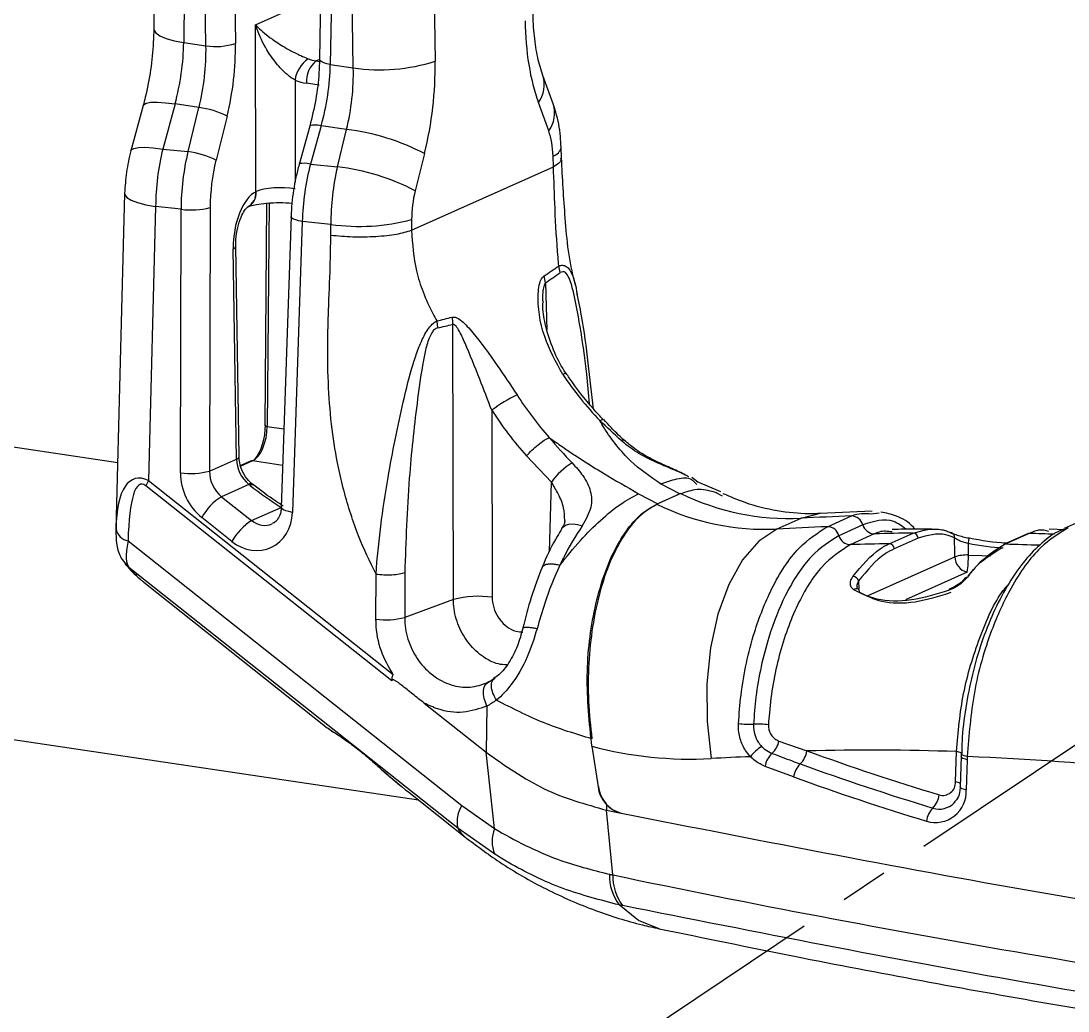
# Model space of a CAD drawing. Header units: millimetres. Extents: x 12 to 854, y 4 to 555.
# Drawn here: x 659.19 to 686.94, y 380.07 to 406.31 of the extents above; entities that cross this region are included whole.
import ezdxf

# ---------------------------------------------------------------- set-up
doc = ezdxf.new("R2010")
doc.units = ezdxf.units.MM
doc.linetypes.add('CENTER', pattern=[10.16, 6.35, -1.27, 1.27, -1.27])
doc.layers.add('DEFAULT_1', color=7, linetype='CENTER')
doc.dimstyles.new('SLDDIMSTYLE2', dxfattribs={"dimtxt": 0.18, "dimasz": 0.762, "dimexe": 0, "dimexo": 0.0625, "dimgap": 0, "dimtad": 0, "dimtih": 1, "dimtoh": 1, "dimdec": 0, "dimrnd": 1e-09, "dimzin": 0, "dimdsep": 46, "dimtxsty": 'Standard', "dimblk1": 'DOT', "dimblk2": 'DOT', "dimsah": 1, "dimcen": 0.09, "dimadec": 0, "dimazin": 0, "dimtfac": 0.762, "dimtdec": 0, "dimtofl": 0, "dimtmove": 0, "dimatfit": 3, "dimldrblk": 'DOT', "dimfxl": 1, "dimfrac": 2, "dimtolj": 1, "dimtzin": 0, "dimarcsym": 0})

# ---------------------------------------------------------------- blocks, each defined once
blk = doc.blocks.new('_Dot')
at = {"color": 0, "linetype": 'ByBlock', "lineweight": -2}
blk.add_line((-0.5, 0), (-1, 0), dxfattribs=at)
at = {"color": 0, "linetype": 'ByBlock', "const_width": 0.5}
blk.add_lwpolyline([(-0.25, 0, 1), (0.25, 0, 1)], format="xyb", close=True, dxfattribs=at)

msp = doc.modelspace()

# ---------------------------------------------------------------- linework, layer by layer
at = {"color": 7, "linetype": 'Continuous', "lineweight": 25}
for p, q in [((662.767, 412.977), (662.713, 406.109)), ((663.56, 412.609), (663.506, 405.741)), ((664.096, 405.653), (663.988, 412.545)), ((667.212, 412.158), (667.104, 405.298)), ((670.061, 412.139), (670.168, 405.247)), ((667.498, 412.021), (667.39, 405.161)), ((668, 405.07), (667.892, 411.962)), ((665.42, 401.787), (665.411, 406.212)), ((663.506, 405.741), (664.096, 405.653)), ((667.39, 405.161), (668, 405.07)), ((673.295, 404.118), (673.023, 404.871)), ((667.094, 404.613), (666.76, 404.663)), ((662.431, 404.071), (662.107, 402.874)), ((663.276, 404.115), (662.952, 402.918)), ((663.911, 404.02), (663.276, 404.115)), ((663.62, 402.85), (663.911, 404.02)), ((673.177, 403.399), (672.905, 404.152)), ((664.654, 403.791), (664.362, 402.621)), ((666.846, 403.524), (666.564, 402.51)), ((667.149, 403.536), (666.867, 402.522)), ((667.823, 403.435), (667.149, 403.536)), ((667.578, 402.45), (667.823, 403.435)), ((662.105, 402.868), (662.107, 402.874)), ((662.952, 402.918), (663.62, 402.85)), ((673.516, 402.683), (673.506, 402.963)), ((669.885, 402.798), (669.64, 401.813)), ((673.304, 402.451), (673.294, 402.731)), ((666.867, 402.522), (667.578, 402.45)), ((669.544, 400.766), (673.304, 402.451)), ((665.42, 401.787), (665.428, 401.791)), ((661.94, 401.739), (661.711, 392.834)), ((661.941, 401.748), (661.94, 401.739)), ((665.702, 401.484), (665.656, 395.59)), ((662.762, 401.392), (662.575, 394.133)), ((663.436, 401.324), (662.762, 401.392)), ((663.421, 394.337), (663.436, 401.324)), ((664.207, 401.37), (664.191, 394.383)), ((665.201, 401.386), (665.209, 401.39)), ((666.351, 401.129), (666.091, 393.419)), ((666.647, 400.999), (666.387, 393.29)), ((667.405, 400.922), (666.647, 400.999)), ((669.545, 401.05), (669.544, 400.766)), ((667.404, 400.638), (667.405, 400.922)), ((664.904, 394.703), (664.817, 400.278)), ((664.972, 394.768), (664.885, 400.344)), ((673.483, 399.643), (673.444, 399.819)), ((670.212, 398.363), (670.231, 398.178)), ((670.653, 390.978), (670.638, 398.272)), ((671.67, 395.996), (671.681, 391.039)), ((675.179, 395.196), (675.181, 395.193)), ((664.191, 394.383), (664.904, 394.703)), ((665.28, 394.648), (665.016, 394.529)), ((673.251, 394.092), (672.586, 394.787)), ((669.02, 388.824), (662.503, 393.995)), ((662.575, 394.133), (669.054, 388.993)), ((665.234, 394.029), (664.508, 393.704)), ((665.267, 394.003), (665.234, 394.029)), ((665.362, 394.009), (665.33, 394.035)), ((676.651, 393.778), (676.144, 394.046)), ((677.132, 394.086), (676.966, 394.212)), ((677.056, 394.07), (677.101, 394.026)), ((677.739, 393.837), (677.09, 394.109)), ((675.559, 393.784), (676.071, 393.518)), ((676.679, 393.79), (676.044, 393.506)), ((676.651, 393.778), (676.071, 393.518)), ((676.679, 393.79), (676.725, 393.795)), ((677.605, 393.819), (677.778, 393.725)), ((664.508, 393.704), (665.306, 393.07)), ((665.306, 393.07), (666.086, 393.42)), ((666.091, 393.419), (666.091, 393.422)), ((681.745, 393.323), (680.373, 393.259)), ((680.565, 392.91), (681.2, 393.194)), ((681.721, 393.254), (681.935, 393.277)), ((664.783, 392.519), (663.985, 393.152)), ((679.86, 393.131), (679.225, 392.847)), ((681.502, 392.956), (680.867, 392.671)), ((687.469, 393.143), (686.834, 392.858)), ((673.522, 392.855), (673.526, 392.862)), ((681.803, 392.718), (681.168, 392.433)), ((682.202, 392.457), (682.837, 392.742)), ((682.963, 392.606), (682.328, 392.321)), ((685.864, 392.721), (685.229, 392.437)), ((685.904, 392.729), (685.269, 392.445)), ((686.864, 392.829), (686.434, 392.841)), ((662.033, 392.539), (670.877, 385.522)), ((684.289, 392.462), (684.296, 392.159)), ((661.953, 391.93), (661.99, 391.885)), ((670.768, 384.919), (662.055, 391.832)), ((662.055, 391.832), (662.078, 391.803)), ((668.6, 390.461), (668.603, 391.65)), ((669.363, 391.692), (669.361, 390.503)), ((662.448, 391.439), (667.31, 387.582)), ((670.653, 390.978), (669.361, 390.503)), ((650.576, 388.527), (669.725, 385.666)), ((669.877, 388.234), (671.519, 386.932)), ((671.54, 388.157), (671.519, 386.932)), ((667.338, 387.571), (667.459, 387.47)), ((674.319, 387.09), (674.484, 386.016)), ((679.278, 387.228), (680.02, 386.968)), ((671.744, 384.909), (671.519, 386.932)), ((683.957, 386.146), (683.982, 386.949)), ((684.108, 386.815), (684.083, 386.012)), ((684.269, 386.816), (684.266, 386.734)), ((679.664, 386.279), (678.911, 386.557)), ((684.266, 386.734), (684.241, 385.931)), ((668.757, 386.463), (669.236, 386.06)), ((668.757, 386.463), (668.787, 386.443)), ((684.083, 386.012), (684.083, 386.014)), ((669.467, 385.87), (670.955, 384.69)), ((670.877, 385.522), (671.744, 384.909)), ((674.71, 385.398), (675.1, 385.317)), ((674.876, 383.679), (674.71, 385.398)), ((683.922, 385.591), (683.946, 385.618)), ((671.747, 384.227), (670.768, 384.919)), ((675.134, 382.866), (675.045, 382.884))]:
    msp.add_line(p, q, dxfattribs=at)
at = {"color": 8, "linetype": 'Continuous', "lineweight": 25}
for p, q in [((664.802, 410.464), (664.876, 405.717)), ((665.411, 406.212), (667.131, 406.983)), ((667.104, 405.295), (667.014, 405.255)), ((667.014, 405.255), (667.102, 405.242)), ((666.455, 404.746), (666.46, 402.04)), ((665.766, 401.487), (665.72, 395.56)), ((673.093, 399.372), (673.13, 398.12)), ((646.554, 396.886), (661.757, 394.614)), ((666.161, 395.494), (665.72, 395.56)), ((665.332, 394.654), (665.021, 394.515)), ((666.129, 394.535), (665.332, 394.654)), ((673.197, 392.239), (673.251, 394.092)), ((666.091, 393.425), (666.086, 393.42)), ((681.645, 391.082), (683.938, 392.11)), ((684.268, 391.706), (682.632, 390.973)), ((681.389, 391.476), (681.398, 391.259)), ((671.567, 388.782), (671.727, 388.879)), ((674.712, 385.544), (674.71, 385.398))]:
    msp.add_line(p, q, dxfattribs=at)
at = {"color": 8, "linetype": 'Continuous', "lineweight": 25, "flags": 128}
for points in [[(662.713, 406.109), (662.716, 406.081), (662.767, 406), (662.876, 405.923), (663.041, 405.852), (663.254, 405.791), (663.506, 405.741)], [(667.39, 405.161), (667.299, 405.179), (667.222, 405.202), (667.163, 405.229), (667.124, 405.257), (667.106, 405.287), (667.104, 405.298)], [(662.431, 404.071), (662.441, 404.092), (662.508, 404.134), (662.631, 404.158), (662.804, 404.163), (663.022, 404.148), (663.276, 404.115)], [(667.149, 403.536), (667.058, 403.549), (666.98, 403.555), (666.918, 403.554), (666.874, 403.546), (666.85, 403.532), (666.846, 403.524)], [(662.107, 402.874), (662.117, 402.895), (662.184, 402.937), (662.307, 402.961), (662.48, 402.966), (662.698, 402.951), (662.952, 402.918)], [(666.867, 402.522), (666.776, 402.535), (666.698, 402.541), (666.636, 402.54), (666.592, 402.532), (666.568, 402.517), (666.564, 402.51)], [(661.94, 401.739), (661.945, 401.71), (661.999, 401.636), (662.113, 401.564), (662.283, 401.498), (662.503, 401.44), (662.762, 401.392)], [(666.647, 400.999), (666.553, 401.017), (666.474, 401.039), (666.413, 401.064), (666.372, 401.09), (666.353, 401.117), (666.351, 401.129)], [(665.72, 395.56), (665.699, 395.564), (665.682, 395.569), (665.669, 395.575), (665.661, 395.581), (665.656, 395.588), (665.656, 395.59)], [(666.387, 393.29), (666.293, 393.308), (666.215, 393.33), (666.153, 393.354), (666.112, 393.381), (666.093, 393.408), (666.091, 393.419)], [(680.372, 393.259), (680.371, 393.259), (679.86, 393.131)], [(673.526, 392.862), (673.551, 392.895), (673.62, 392.948), (673.711, 392.978), (673.82, 392.986), (673.939, 392.969), (674.063, 392.929)], [(684.296, 392.159), (684.651, 392.147), (684.896, 392.133)], [(662.078, 391.803), (662.01, 391.862), (661.99, 391.884)], [(684.266, 386.734), (684.222, 386.744), (684.183, 386.756), (684.152, 386.769), (684.128, 386.783), (684.114, 386.798), (684.108, 386.813), (684.108, 386.815)], [(684.269, 386.816), (684.225, 386.826), (684.186, 386.838), (684.155, 386.851), (684.131, 386.865), (684.116, 386.88), (684.111, 386.896), (684.111, 386.898)], [(684.241, 385.931), (684.197, 385.941), (684.158, 385.952), (684.127, 385.966), (684.103, 385.98), (684.088, 385.995), (684.083, 386.01), (684.083, 386.012)], [(676.104, 382.254), (675.554, 382.469), (675.045, 382.884)]]:
    msp.add_lwpolyline(points, dxfattribs=at)
at = {"color": 7, "linetype": 'Continuous', "lineweight": 25, "flags": 128}
for points in [[(679.225, 392.847), (678.745, 392.53), (678.314, 392.035), (677.948, 391.381), (677.663, 390.593), (677.467, 389.702), (677.371, 388.742), (677.376, 387.75), (677.482, 386.763)], [(683.938, 392.11), (683.936, 392.208), (683.928, 392.614)], [(684.319, 392.61), (684.318, 392.616), (684.316, 392.612), (684.313, 392.601), (684.309, 392.582), (684.305, 392.557), (684.3, 392.527), (684.294, 392.494), (684.289, 392.462)], [(662.055, 391.832), (661.987, 391.891), (661.952, 391.93)], [(683.79, 391.255), (683.786, 391.252), (683.785, 391.242), (683.786, 391.225)], [(671.54, 388.157), (671.499, 388.258), (671.47, 388.36), (671.454, 388.458), (671.45, 388.549), (671.461, 388.63), (671.484, 388.697), (671.52, 388.748), (671.567, 388.782)], [(684.111, 386.898), (684.114, 386.91), (684.12, 386.919)]]:
    msp.add_lwpolyline(points, dxfattribs=at)
at = {"color": 7, "linetype": 'Continuous', "lineweight": 25}
for centre, radius, start, end in [((664.349, 407.367), 1.732, 261.6051, 287.7378), ((667.3, 404.616), 0.855, 125.5565, 171.2777), ((667.449, 404.718), 0.691, 128.9896, 184.5577), ((668.702, 409.83), 4.812, 261.6051, 287.7378), ((663.667, 401.914), 2.12, 62.2716, 83.3846), ((667.145, 397.584), 5.89, 62.2716, 83.3846), ((663.375, 400.744), 2.12, 62.2716, 83.3846), ((666.899, 396.599), 5.89, 62.2716, 83.3846), ((663.709, 403.24), 1.936, 261.9123, 284.9079), ((668.162, 406.246), 5.378, 261.9123, 284.9079), ((672.466, 399.329), 0.628, 3.9707, 21.0189), ((669.966, 398.296), 0.673, 357.9762, 14.3617), ((673.882, 393.089), 3.653, 114.9624, 127.2572), ((665.794, 394.721), 0.89, 181.1478, 231.0152), ((665.317, 394.563), 0.0925, 80.9807, 113.8998), ((674.717, 393.064), 1.791, 120.9406, 144.9537), ((663.693, 396.254), 1.936, 261.9123, 284.9079), ((663.952, 393.328), 1.596, 149.6872, 155.289), ((679.556, 399.675), 6.551, 243.9416, 272.658), ((665.282, 392.445), 1.477, 121.6063, 151.4113), ((678.921, 399.391), 6.551, 243.9416, 272.658), ((683.979, 319.664), 73.583, 92.16399, 93.20847), ((681.189, 392.87), 0.325, 15.4236, 88.0989), ((666.081, 391.812), 1.477, 121.6063, 151.4113), ((683.344, 319.379), 73.583, 92.16399, 93.20847), ((680.554, 392.585), 0.325, 15.4236, 88.0989), ((681.816, 393.043), 0.325, 195.46, 267.7324), ((662.086, 392.915), 0.38, 190.0491, 262.09), ((681.181, 392.758), 0.325, 195.46, 267.7324), ((684.057, 318.984), 73.768, 90.94753, 91.7506), ((682.827, 392.606), 0.136, 359.7997, 85.9193), ((683.826, 392.644), 0.107, 344.007, 87.14), ((685.901, 392.639), 0.0908, 88.3004, 114.0605), ((686.927, 392.65), 0.228, 86.9743, 114.0265), ((683.422, 318.7), 73.768, 90.94753, 91.7506), ((682.192, 392.322), 0.136, 359.7997, 85.9193), ((685.266, 392.354), 0.0908, 88.3004, 114.0605), ((684.263, 391.067), 1.093, 88.2846, 107.3057), ((684.356, 392.115), 0.418, 180.5729, 257.8091), ((681.617, 392.099), 2.68, 351.577, 1.3032), ((681.226, 391.414), 0.174, 20.7833, 86.4919), ((681.323, 391.184), 0.0892, 356.2452, 54.6713), ((671.316, 388.493), 2.572, 81.8429, 104.9213), ((668.873, 392.422), 1.98, 262.0847, 284.2615), ((678.538, 390.508), 2.834, 263.2666, 271.3151), ((678.718, 385.176), 2.5, 83.5176, 92.6238), ((676.942, 397.005), 10.256, 255.1791, 273.0203), ((679.466, 386.08), 1.196, 122.7207, 142.1601), ((678.715, 387.332), 0.573, 311.3341, 349.5436), ((681.387, 317.107), 69.766, 92.35409, 93.20864), ((679.502, 386.465), 0.598, 133.0865, 171.2399), ((679.428, 387.055), 0.598, 313.7648, 351.5732), ((681.671, 315.953), 71.034, 88.13588, 91.3322), ((702.721, 449.245), 66.285, 249.97223, 253.16146), ((681.344, 313.955), 72.92, 83.88878, 87.70097), ((680.256, 386.191), 0.598, 133.7648, 171.5732), ((702.636, 449.156), 66.557, 249.97223, 253.16146), ((702.551, 449.067), 66.829, 249.97223, 253.16146), ((675.312, 386.124), 0.835, 187.4474, 255.2506), ((683.616, 386.129), 0.341, 253.6376, 2.9476), ((683.423, 385.889), 0.819, 253.6376, 2.9476), ((682.956, 385.853), 0.566, 314.9895, 354.7901), ((671.567, 385.087), 0.816, 147.7325, 191.8687), ((683.756, 385.051), 0.566, 134.9895, 174.7901), ((672.575, 384.572), 0.897, 157.9147, 202.6147), ((676.091, 383.668), 1.307, 178.6871, 216.8434), ((676.183, 383.646), 1.307, 178.5548, 216.6327)]:
    msp.add_arc(centre, radius, start, end, dxfattribs=at)
at = {"color": 8, "linetype": 'Continuous', "lineweight": 25}
for centre, radius, start, end in [((672.246, 404.629), 0.814, 324.0618, 16.9049), ((672.52, 403.876), 0.813, 324.0374, 17.327), ((673.212, 403.019), 0.299, 285.9331, 349.2633), ((665.011, 401.76), 0.418, 294.8825, 4.2524), ((665.004, 401.754), 0.417, 299.3732, 4.5486), ((664.8, 400.364), 0.0875, 281.2376, 346.5422), ((673.634, 396.835), 0.136, 87.1906, 127.7477), ((675.141, 395.129), 0.0762, 60.3322, 124.8039), ((664.887, 394.789), 0.0879, 281.3449, 346.102), ((665.287, 393.956), 0.0902, 60.6291, 125.5022), ((665.319, 393.93), 0.0905, 61.0441, 125.4223), ((684.052, 317.588), 75.164, 88.07293, 88.58823), ((683.415, 317.242), 75.225, 87.88808, 88.58804), ((684.261, 391.502), 0.069, 81.14, 141.3531), ((681.329, 391.169), 0.0983, 62.3563, 134.9621), ((683.928, 386.571), 0.382, 61.229, 81.9181), ((683.902, 385.764), 0.387, 61.6411, 81.8451), ((683.528, 385.974), 0.55, 251.7657, 315.7461), ((671.395, 385.24), 0.704, 207.1073, 231.3615)]:
    msp.add_arc(centre, radius, start, end, dxfattribs=at)
at = {"color": 7, "linetype": 'Continuous', "lineweight": 25}
for centre, major_axis, ratio, start_param, end_param in [((674.931, 407.382), (0.614, 4.723), 0.487344, 1.861523, 2.385121), ((661.919, 405.029), (0.514, 3.133), 0.4795, 4.495668, 5.019267), ((662.508, 404.941), (0.398, 3.151), 0.488104, 4.477808, 5.001407), ((663.003, 404.877), (0.483, 3.716), 0.487344, 4.479516, 5.003115), ((667.036, 406.368), (-0.4, 1.071), 0.845315, 2.488069, 2.703845), ((665.803, 404.449), (0.539, 3.129), 0.477448, 4.499505, 5.023104), ((667.787, 404.179), (0.614, 4.723), 0.487344, 4.479516, 5.003115), ((666.412, 404.358), (0.379, 3.153), 0.489431, 4.474751, 4.99835), ((666.782, 406.267), (-0.609, 1.535), 0.842828, 2.470699, 2.686475), ((672.502, 402.323), (0.204, 1.574), 0.487534, 5.037257, 5.526324), ((664.32, 402.002), (0.41, 3.149), 0.477448, 1.338136, 1.827203), ((665.014, 401.931), (0.394, 3.151), 0.484994, 1.335878, 1.824945), ((665.509, 401.867), (0.336, 2.583), 0.487308, 1.338481, 1.827548), ((668.222, 401.607), (0.492, 3.14), 0.477195, 1.350602, 1.839668), ((668.965, 401.532), (0.364, 3.154), 0.480828, 1.331346, 1.820413), ((665.452, 400.563), (0.164, 1.26), 0.487344, 0.311184, 1.861523), ((666.08, 401.68), (0.762, -0.001), 0.279328, 1.047907, 2.597801), ((670.339, 401.353), (0.205, 1.575), 0.487308, 1.338481, 1.827548), ((562.927, 348.996), (116.58, 56.421), 0.053849, 5.921844, 5.9322), ((563.431, 348.937), (116.079, 56.512), 0.05785, 5.919826, 5.930181), ((793.635, 452.42), (130.336, 54.618), 0.050508, 3.448245, 3.457766), ((794.12, 452.352), (130.827, 54.574), 0.054014, 3.446945, 3.456466), ((678.816, 400.948), (-3.559, 7.098), 0.828764, 1.725074, 1.924121), ((677.746, 400.468), (-2.904, 7.39), 0.843244, 1.800592, 1.981603), ((677.46, 400.355), (-3.139, 7.911), 0.842828, 1.797819, 1.97883), ((665.339, 395.39), (0.121, 0.752), 0.480283, 3.446969, 5.017765), ((665.229, 395.407), (0.14, 0.878), 0.480671, 3.839453, 5.017012), ((663.244, 390.708), (-1.034, 3.473), 0.325617, 5.994381, 7.096953), ((664.589, 394.194), (-0.492, 1.24), 0.854864, 1.133324, 2.163069), ((664.865, 394.304), (-0.253, 0.719), 0.86791, 1.168259, 2.198003), ((662.804, 390.423), (-0.423, 3.616), 0.178877, 6.105609, 7.208181), ((665.902, 394.288), (1.975, -1.457), 0.249379, 4.572582, 4.986427), ((665.33, 393.461), (-0.446, 1.122), 0.854864, 2.163069, 4.24001), ((664.721, 399.768), (1.462, 8.703), 0.42634, 2.889325, 2.910529), ((679.451, 388.082), (12.341, 0.18), 0.14737, 3.319962, 3.349756), ((662.968, 401.159), (-9.747, 16.456), 0.226018, 2.527119, 2.607968)]:
    msp.add_ellipse(centre, major_axis=major_axis, ratio=ratio, start_param=start_param, end_param=end_param, dxfattribs=at)
at = {"color": 8, "linetype": 'Continuous', "lineweight": 25}
for centre, major_axis, ratio, start_param, end_param in [((665.606, 393.571), (-0.206, 0.601), 0.870426, 2.205875, 3.214887), ((664.721, 399.768), (1.462, 8.703), 0.42634, 2.792561, 2.889325)]:
    msp.add_ellipse(centre, major_axis=major_axis, ratio=ratio, start_param=start_param, end_param=end_param, dxfattribs=at)
at = {"color": 7, "linetype": 'Continuous', "lineweight": 25}
for points, knots in [([(673.023, 404.871), (672.997, 404.946), (672.925, 405.16), (672.829, 405.611), (672.774, 406.106), (672.765, 406.422), (672.762, 406.518)], [0, 0, 0, 0, 0.179888, 0.510444, 0.851717, 1, 1, 1, 1]), ([(665.411, 406.212), (665.412, 406.211), (665.444, 406.176), (665.579, 406.039), (665.849, 405.821), (666.223, 405.588), (666.475, 405.457), (666.653, 405.374), (666.738, 405.339), (666.803, 405.312)], [0, 0, 0, 0, 0.002517, 0.119738, 0.464928, 0.708554, 0.85744, 0.88972, 1, 1, 1, 1]), ([(666.455, 404.746), (666.39, 404.788), (666.316, 404.836), (666.172, 404.958), (665.979, 405.152), (665.702, 405.534), (665.516, 405.907), (665.431, 406.149), (665.411, 406.211), (665.411, 406.212)], [0, 0, 0, 0, 0.119661, 0.134673, 0.282097, 0.527931, 0.878403, 0.997113, 1, 1, 1, 1]), ([(662.713, 406.109), (662.71, 405.988), (662.702, 405.632), (662.637, 405.015), (662.53, 404.452), (662.45, 404.145), (662.431, 404.071)], [0, 0, 0, 0, 0.181924, 0.533681, 0.887686, 1, 1, 1, 1]), ([(667.104, 405.298), (667.1, 405.178), (667.089, 404.828), (667.017, 404.221), (666.903, 403.758), (666.846, 403.524)], [0, 0, 0, 0, 0.2051832, 0.5996952, 1, 1, 1, 1]), ([(673.506, 402.963), (673.501, 403.059), (673.484, 403.381), (673.412, 403.769), (673.32, 404.045), (673.295, 404.118)], [0, 0, 0, 0, 0.240143, 0.799635, 1, 1, 1, 1]), ([(662.105, 402.868), (662.061, 402.681), (661.973, 402.312), (661.952, 401.934), (661.941, 401.747)], [0, 0, 0, 0, 0.504491, 1, 1, 1, 1]), ([(673.906, 399.262), (673.894, 399.3), (673.721, 399.886), (673.606, 401.065), (673.545, 402.15), (673.516, 402.676)], [0, 0, 0, 0, 0.034301, 0.531761, 1, 1, 1, 1]), ([(666.564, 402.51), (666.535, 402.397), (666.448, 402.061), (666.375, 401.59), (666.357, 401.245), (666.351, 401.129)], [0, 0, 0, 0, 0.250243, 0.747439, 1, 1, 1, 1]), ([(673.444, 399.819), (673.437, 399.895), (673.393, 400.392), (673.343, 401.286), (673.316, 402.083), (673.304, 402.451)], [0, 0, 0, 0, 0.087968, 0.577644, 1, 1, 1, 1]), ([(665.193, 401.383), (665.216, 401.392), (665.268, 401.412), (665.442, 401.453), (665.706, 401.488), (666.042, 401.507), (666.267, 401.494), (666.375, 401.488)], [0, 0, 0, 0, 0.137588, 0.308, 0.523527, 0.771952, 1, 1, 1, 1]), ([(664.885, 400.344), (664.886, 400.404), (664.888, 400.565), (664.932, 400.843), (665.019, 401.112), (665.113, 401.291), (665.191, 401.38), (665.198, 401.384), (665.202, 401.385)], [0, 0, 0, 0, 0.123919, 0.334196, 0.547528, 0.720837, 0.872543, 1, 1, 1, 1]), ([(669.544, 400.766), (669.569, 400.403), (669.608, 399.837), (669.846, 399.114), (670.04, 398.676), (670.176, 398.428), (670.212, 398.363)], [0, 0, 0, 0, 0.4208756, 0.6558772, 0.9096711, 1, 1, 1, 1]), ([(668.603, 391.65), (668.44, 391.986), (668.188, 392.506), (667.926, 393.251), (667.747, 393.856), (667.571, 394.603), (667.423, 395.518), (667.331, 396.618), (667.313, 397.669), (667.345, 398.739), (667.388, 399.693), (667.4, 400.361), (667.404, 400.638)], [0, 0, 0, 0, 0.119834, 0.186084, 0.253671, 0.322878, 0.433915, 0.553774, 0.683244, 0.77947, 0.908246, 1, 1, 1, 1]), ([(673.551, 396.943), (673.371, 397.273), (672.997, 397.956), (672.869, 398.815), (672.92, 399.307), (672.972, 399.477), (673.029, 399.532), (673.053, 399.554)], [0, 0, 0, 0, 0.3752757, 0.7775673, 0.8683235, 0.9470331, 1, 1, 1, 1]), ([(674.366, 396.027), (674.32, 396.434), (674.226, 397.269), (674.091, 398.322), (673.964, 398.936), (673.919, 399.151)], [0, 0, 0, 0, 0.381732, 0.783044, 1, 1, 1, 1]), ([(673.641, 396.972), (673.639, 396.975), (673.514, 397.144), (673.316, 397.538), (673.115, 398.109), (673.025, 398.565), (673.021, 398.783), (673.02, 398.838)], [0, 0, 0, 0, 0.004906, 0.302905, 0.635968, 0.908393, 1, 1, 1, 1]), ([(670.618, 398.463), (670.653, 398.463), (670.735, 398.465), (670.925, 398.33), (671.285, 397.926), (671.779, 397.243), (672.165, 396.663), (672.34, 396.4)], [0, 0, 0, 0, 0.061848, 0.145638, 0.313401, 0.68883, 1, 1, 1, 1]), ([(668.603, 391.652), (668.603, 391.652), (668.66, 392.495), (668.866, 394.026), (669.239, 395.895), (669.521, 397.033), (669.721, 397.634), (669.86, 397.957), (670.003, 398.184), (670.112, 398.302), (670.183, 398.348), (670.212, 398.363), (670.212, 398.363)], [0, 0, 0, 0, 0.000004, 0.362784, 0.644759, 0.791893, 0.847064, 0.910676, 0.941755, 0.975251, 0.999996, 1, 1, 1, 1]), ([(670.231, 398.178), (670.203, 398.166), (670.148, 398.145), (670.071, 398.045), (669.98, 397.851), (669.901, 397.552), (669.79, 396.972), (669.643, 395.852), (669.442, 394.012), (669.392, 392.524), (669.363, 391.692)], [0, 0, 0, 0, 0.023597, 0.04491, 0.070395, 0.128166, 0.182103, 0.332677, 0.626654, 1, 1, 1, 1]), ([(671.67, 395.996), (671.563, 396.272), (671.326, 396.88), (671.04, 397.6), (670.826, 398.072), (670.721, 398.231), (670.667, 398.271), (670.646, 398.272), (670.638, 398.272)], [0, 0, 0, 0, 0.328404, 0.723804, 0.887229, 0.957164, 0.983214, 1, 1, 1, 1]), ([(674.628, 395.74), (674.539, 395.836), (674.215, 396.185), (673.891, 396.604), (673.667, 396.933), (673.641, 396.972)], [0, 0, 0, 0, 0.2500108, 0.9119615, 1, 1, 1, 1]), ([(676.144, 394.046), (675.864, 394.238), (675.427, 394.537), (674.963, 395.062), (674.702, 395.428), (674.567, 395.66), (674.529, 395.725)], [0, 0, 0, 0, 0.415009, 0.64843, 0.901157, 1, 1, 1, 1]), ([(675.097, 395.192), (674.906, 395.367), (674.715, 395.542), (674.529, 395.725), (674.529, 395.725)], [0, 0, 0, 0, 0.999962, 1, 1, 1, 1]), ([(675.181, 395.199), (675.13, 395.244), (674.939, 395.414), (674.764, 395.607), (674.635, 395.749)], [0, 0, 0, 0, 0.267031, 1, 1, 1, 1]), ([(673.193, 395.272), (673.251, 395.231), (673.363, 395.15), (673.831, 394.826), (674.575, 394.348), (675.249, 393.962), (675.559, 393.784)], [0, 0, 0, 0, 0.076244, 0.148509, 0.607538, 1, 1, 1, 1]), ([(673.193, 395.272), (673.193, 395.272), (673.385, 395.039), (673.59, 394.82), (673.796, 394.6)], [0, 0, 0, 0, 0.0000319, 1, 1, 1, 1]), ([(676.891, 394.232), (676.807, 394.274), (676.619, 394.369), (676.176, 394.541), (675.652, 394.787), (675.287, 395.029), (675.125, 395.168), (675.097, 395.192)], [0, 0, 0, 0, 0.209964, 0.471865, 0.732738, 0.953693, 1, 1, 1, 1]), ([(676.798, 394.276), (676.746, 394.306), (676.59, 394.393), (676.267, 394.524), (675.852, 394.724), (675.469, 394.946), (675.27, 395.123), (675.185, 395.198)], [0, 0, 0, 0, 0.1305, 0.386811, 0.612865, 0.834657, 1, 1, 1, 1]), ([(665.33, 394.035), (665.295, 394.066), (665.197, 394.151), (665.066, 394.347), (664.985, 394.576), (664.976, 394.715), (664.972, 394.768)], [0, 0, 0, 0, 0.176856, 0.489838, 0.804442, 1, 1, 1, 1]), ([(673.796, 394.6), (673.898, 394.488), (674.123, 394.241), (674.312, 393.842), (674.33, 393.397), (674.157, 393.094), (674.063, 392.929)], [0, 0, 0, 0, 0.197896, 0.43807, 0.693596, 1, 1, 1, 1]), ([(666.139, 393.456), (666.073, 393.499), (665.801, 393.674), (665.552, 393.865), (665.362, 394.009)], [0, 0, 0, 0, 0.242205, 1, 1, 1, 1]), ([(673.471, 391.889), (673.653, 392.114), (674.012, 392.558), (674.56, 393.102), (675.086, 393.533), (675.405, 393.702), (675.559, 393.784)], [0, 0, 0, 0, 0.251809, 0.498696, 0.75627, 1, 1, 1, 1]), ([(677.629, 393.806), (677.473, 393.852), (677.168, 393.943), (676.87, 393.843), (676.725, 393.795)], [0, 0, 0, 0, 0.511509, 1, 1, 1, 1]), ([(680.373, 393.259), (680.271, 393.255), (679.907, 393.242), (679.25, 393.308), (678.484, 393.488), (677.996, 393.698), (677.803, 393.782)], [0, 0, 0, 0, 0.1317564, 0.4680112, 0.789152, 1, 1, 1, 1]), ([(674.319, 387.09), (674.255, 387.714), (674.129, 388.963), (674.322, 390.503), (674.617, 391.584), (674.91, 392.295), (675.265, 392.87), (675.645, 393.286), (675.918, 393.436), (676.044, 393.506)], [0, 0, 0, 0, 0.228328, 0.456559, 0.571833, 0.687056, 0.797087, 0.907054, 1, 1, 1, 1]), ([(676.071, 393.518), (675.909, 393.424), (675.58, 393.233), (675.155, 392.692), (674.794, 392.003), (674.518, 391.181), (674.325, 390.266), (674.228, 389.291), (674.214, 388.282), (674.287, 387.617), (674.323, 387.285)], [0, 0, 0, 0, 0.123881, 0.249387, 0.373285, 0.499538, 0.624114, 0.749387, 0.874921, 1, 1, 1, 1]), ([(666.091, 393.419), (666.088, 393.379), (666.079, 393.272), (666.018, 393.127), (665.936, 393.025), (665.872, 393.003), (665.848, 392.995)], [0, 0, 0, 0, 0.175024, 0.471314, 0.798382, 1, 1, 1, 1]), ([(682.886, 392.843), (682.872, 392.86), (682.73, 393.027), (682.426, 393.205), (682.116, 393.269), (681.976, 393.298)], [0, 0, 0, 0, 0.057815, 0.576603, 1, 1, 1, 1]), ([(661.713, 392.922), (661.711, 392.859), (661.707, 392.674), (661.727, 392.384), (661.83, 392.065), (661.973, 391.925), (662.027, 391.872)], [0, 0, 0, 0, 0.167234, 0.487844, 0.807703, 1, 1, 1, 1]), ([(674.063, 392.929), (673.893, 392.661), (673.687, 392.336), (673.503, 391.956), (673.471, 391.889), (673.471, 391.889)], [0, 0, 0, 0, 0.82405, 0.999979, 1, 1, 1, 1]), ([(673.601, 393.078), (673.603, 393.046), (673.605, 392.994), (673.539, 392.896), (673.515, 392.86)], [0, 0, 0, 0, 0.631211, 1, 1, 1, 1]), ([(678.206, 387.693), (678.225, 387.945), (678.288, 388.769), (678.565, 390.032), (679.1, 391.379), (679.772, 392.413), (680.309, 392.749), (680.565, 392.91)], [0, 0, 0, 0, 0.106912, 0.350449, 0.543422, 0.782624, 1, 1, 1, 1]), ([(682.837, 392.742), (683.094, 392.812), (683.395, 392.893), (683.717, 392.799), (683.794, 392.766), (683.831, 392.751)], [0, 0, 0, 0, 0.756762, 0.882658, 1, 1, 1, 1]), ([(673.529, 392.861), (673.486, 392.792), (673.311, 392.513), (673.136, 392.163), (673.018, 391.865), (673.004, 391.83)], [0, 0, 0, 0, 0.221569, 0.905918, 1, 1, 1, 1]), ([(680.867, 392.671), (680.622, 392.518), (680.107, 392.195), (679.462, 391.2), (678.949, 389.907), (678.683, 388.7), (678.622, 387.914), (678.603, 387.674)], [0, 0, 0, 0, 0.21783, 0.457358, 0.650351, 0.893462, 1, 1, 1, 1]), ([(683.33, 392.846), (683.085, 392.847), (682.732, 392.848), (682.382, 392.836), (682.275, 392.832)], [0, 0, 0, 0, 0.696346, 1, 1, 1, 1]), ([(683.928, 392.614), (683.853, 392.645), (683.546, 392.769), (683.214, 392.676), (682.963, 392.606)], [0, 0, 0, 0, 0.243179, 1, 1, 1, 1]), ([(683.831, 392.751), (683.844, 392.745), (683.889, 392.725), (683.993, 392.688), (684.148, 392.643), (684.262, 392.621), (684.319, 392.61)], [0, 0, 0, 0, 0.130135, 0.439907, 0.720607, 1, 1, 1, 1]), ([(684.289, 392.462), (684.247, 392.473), (684.161, 392.495), (684.047, 392.543), (683.971, 392.584), (683.938, 392.608), (683.928, 392.614)], [0, 0, 0, 0, 0.275299, 0.5560489, 0.8685461, 1, 1, 1, 1]), ([(686.823, 392.84), (686.784, 392.826), (686.584, 392.755), (686.236, 392.485), (685.787, 392.03), (685.368, 391.432), (684.993, 390.73), (684.674, 389.944), (684.417, 389.099), (684.235, 388.222), (684.133, 387.477), (684.124, 387.047), (684.121, 386.902)], [0, 0, 0, 0, 0.026609, 0.135786, 0.250406, 0.365717, 0.481689, 0.596726, 0.71132, 0.826729, 0.941873, 1, 1, 1, 1]), ([(686.939, 392.878), (686.694, 392.728), (686.163, 392.405), (685.455, 391.412), (684.846, 390.084), (684.398, 388.519), (684.312, 387.383), (684.269, 386.816)], [0, 0, 0, 0, 0.183, 0.396179, 0.567466, 0.784147, 1, 1, 1, 1]), ([(684.319, 392.61), (684.654, 392.551), (685.013, 392.487), (685.316, 392.485), (685.336, 392.485)], [0, 0, 0, 0, 0.932879, 1, 1, 1, 1]), ([(686.431, 392.786), (686.341, 392.808), (686.212, 392.841), (686.03, 392.781), (685.946, 392.747), (685.904, 392.729)], [0, 0, 0, 0, 0.533203, 0.766868, 1, 1, 1, 1]), ([(662.033, 392.539), (662.01, 392.4), (661.963, 392.122), (661.997, 391.923), (662.048, 391.844), (662.055, 391.832)], [0, 0, 0, 0, 0.456594, 0.919246, 1, 1, 1, 1]), ([(681.168, 392.433), (680.914, 392.269), (680.405, 391.943), (679.742, 390.876), (679.25, 389.521), (679.049, 388.385), (679.007, 387.767), (679, 387.661)], [0, 0, 0, 0, 0.236644, 0.473312, 0.710873, 0.950302, 1, 1, 1, 1]), ([(681.237, 391.588), (681.472, 391.869), (681.746, 392.198), (682.081, 392.399), (682.162, 392.438), (682.202, 392.457)], [0, 0, 0, 0, 0.756752, 0.882745, 1, 1, 1, 1]), ([(685.269, 392.445), (685.012, 392.286), (684.713, 392.101), (684.39, 391.724), (684.311, 391.622), (684.272, 391.57)], [0, 0, 0, 0, 0.749675, 0.874818, 1, 1, 1, 1]), ([(685.219, 392.343), (685.214, 392.343), (684.938, 392.344), (684.611, 392.403), (684.289, 392.462)], [0, 0, 0, 0, 0.017547, 1, 1, 1, 1]), ([(684.291, 391.602), (684.339, 391.661), (684.619, 392.013), (684.92, 392.193), (685.171, 392.342)], [0, 0, 0, 0, 0.169851, 1, 1, 1, 1]), ([(682.328, 392.321), (682.248, 392.281), (681.921, 392.117), (681.618, 391.752), (681.389, 391.476)], [0, 0, 0, 0, 0.243176, 1, 1, 1, 1]), ([(661.99, 391.884), (662.079, 391.779), (662.194, 391.644), (662.331, 391.545), (662.362, 391.523)], [0, 0, 0, 0, 0.778442, 1, 1, 1, 1]), ([(673.002, 391.832), (672.901, 391.571), (672.703, 391.06), (672.563, 390.494), (672.495, 390.217)], [0, 0, 0, 0, 0.509253, 1, 1, 1, 1]), ([(673.471, 391.889), (673.471, 391.889), (673.324, 391.572), (673.103, 391.023), (672.934, 390.432), (672.87, 390.206)], [0, 0, 0, 0, 0.0000161, 0.6167633, 1, 1, 1, 1]), ([(681.259, 391.239), (681.254, 391.243), (681.218, 391.267), (681.171, 391.335), (681.162, 391.455), (681.212, 391.544), (681.237, 391.588)], [0, 0, 0, 0, 0.050945, 0.324098, 0.661497, 1, 1, 1, 1]), ([(684.272, 391.57), (684.23, 391.522), (684.149, 391.431), (683.976, 391.306), (683.849, 391.252), (683.786, 391.225)], [0, 0, 0, 0, 0.360876, 0.6812885, 1, 1, 1, 1]), ([(684.206, 391.546), (684.192, 391.529), (684.155, 391.48), (684.07, 391.403), (683.99, 391.357), (683.958, 391.339)], [0, 0, 0, 0, 0.256677, 0.700253, 1, 1, 1, 1]), ([(683.786, 391.225), (683.451, 391.121), (682.781, 390.915), (681.867, 390.931), (681.452, 391.141), (681.259, 391.239)], [0, 0, 0, 0, 0.348751, 0.6985639, 1, 1, 1, 1]), ([(681.375, 391.257), (681.366, 391.263), (681.345, 391.277), (681.346, 391.301), (681.347, 391.316)], [0, 0, 0, 0, 0.407019, 1, 1, 1, 1]), ([(683.958, 391.339), (683.936, 391.324), (683.883, 391.289), (683.823, 391.269), (683.789, 391.258)], [0, 0, 0, 0, 0.434086, 1, 1, 1, 1]), ([(681.412, 391.172), (681.598, 391.079), (682.001, 390.879), (682.878, 390.87), (683.519, 391.071), (683.839, 391.172)], [0, 0, 0, 0, 0.300558, 0.650797, 1, 1, 1, 1]), ([(669.054, 388.993), (668.94, 389.193), (668.698, 389.614), (668.604, 390.14), (668.601, 390.425), (668.6, 390.461)], [0, 0, 0, 0, 0.440617, 0.92826, 1, 1, 1, 1]), ([(669.361, 390.503), (669.361, 390.476), (669.363, 390.263), (669.442, 389.855), (669.71, 389.341), (670.107, 388.937), (670.586, 388.692), (671.101, 388.618), (671.411, 388.727), (671.567, 388.782)], [0, 0, 0, 0, 0.023933, 0.186878, 0.349655, 0.512255, 0.674781, 0.837386, 1, 1, 1, 1]), ([(672.492, 390.218), (672.449, 390.06), (672.362, 389.738), (672.136, 389.306), (671.91, 389.012), (671.765, 388.918), (671.718, 388.888)], [0, 0, 0, 0, 0.289497, 0.589542, 0.866119, 1, 1, 1, 1]), ([(672.87, 390.206), (672.79, 389.952), (672.625, 389.422), (672.244, 388.762), (671.935, 388.428), (671.794, 388.311), (671.794, 388.311)], [0, 0, 0, 0, 0.3461773, 0.7224661, 0.9999869, 1, 1, 1, 1]), ([(669.02, 388.824), (669.028, 388.878), (669.036, 388.933), (669.053, 388.99), (669.054, 388.993)], [0, 0, 0, 0, 0.959264, 1, 1, 1, 1]), ([(669.877, 388.234), (669.776, 388.312), (669.574, 388.468), (669.36, 388.645), (669.222, 388.753), (669.164, 388.797), (669.112, 388.831), (669.073, 388.848), (669.053, 388.853), (669.037, 388.851), (669.027, 388.845), (669.022, 388.835), (669.021, 388.828), (669.02, 388.824)], [0, 0, 0, 0, 0.348244, 0.696487, 0.752395, 0.825353, 0.8978, 0.923338, 0.949026, 0.962792, 0.976681, 0.988916, 1, 1, 1, 1]), ([(671.749, 388.894), (671.733, 388.883), (671.669, 388.836), (671.6, 388.8), (671.548, 388.773)], [0, 0, 0, 0, 0.249108, 1, 1, 1, 1]), ([(671.54, 388.157), (671.334, 388.085), (670.921, 387.941), (670.33, 388.02), (669.998, 388.177), (669.877, 388.234)], [0, 0, 0, 0, 0.389526, 0.779036, 1, 1, 1, 1]), ([(671.794, 388.311), (671.711, 388.256), (671.629, 388.201), (671.54, 388.157), (671.54, 388.157)], [0, 0, 0, 0, 0.999913, 1, 1, 1, 1]), ([(674.323, 387.285), (673.892, 387.415), (673.033, 387.675), (672.206, 388.099), (671.794, 388.311)], [0, 0, 0, 0, 0.500599, 1, 1, 1, 1]), ([(678.522, 386.814), (678.477, 386.867), (678.361, 387.007), (678.235, 387.292), (678.199, 387.543), (678.205, 387.679), (678.206, 387.693)], [0, 0, 0, 0, 0.2207639, 0.5744089, 0.955405, 1, 1, 1, 1]), ([(678.603, 387.674), (678.603, 387.665), (678.599, 387.574), (678.623, 387.405), (678.709, 387.215), (678.789, 387.122), (678.82, 387.086)], [0, 0, 0, 0, 0.044402, 0.423091, 0.77666, 1, 1, 1, 1]), ([(679, 387.661), (679.002, 387.613), (679.005, 387.518), (679.068, 387.387), (679.162, 387.283), (679.24, 387.246), (679.278, 387.228)], [0, 0, 0, 0, 0.249321, 0.501097, 0.755829, 1, 1, 1, 1]), ([(667.381, 387.53), (667.411, 387.51), (667.492, 387.457), (667.7, 387.325), (668.018, 387.096), (668.269, 386.893), (668.524, 386.677), (668.665, 386.552), (668.787, 386.443)], [0, 0, 0, 0, 0.131594, 0.357298, 0.564485, 0.746157, 0.778184, 1, 1, 1, 1]), ([(678.82, 387.086), (678.849, 387.058), (678.931, 386.978), (679.03, 386.932), (679.093, 386.902)], [0, 0, 0, 0, 0.35477, 1, 1, 1, 1]), ([(678.911, 386.557), (678.821, 386.598), (678.681, 386.663), (678.563, 386.774), (678.522, 386.814)], [0, 0, 0, 0, 0.645263, 1, 1, 1, 1]), ([(679.093, 386.902), (679.272, 386.835), (679.521, 386.741), (679.771, 386.649), (679.842, 386.623)], [0, 0, 0, 0, 0.718556, 1, 1, 1, 1]), ([(684.111, 386.898), (684.11, 386.879), (684.109, 386.851), (684.108, 386.823), (684.108, 386.815)], [0, 0, 0, 0, 0.699804, 1, 1, 1, 1]), ([(674.495, 386.02), (674.513, 385.936), (674.55, 385.761), (674.657, 385.62), (674.713, 385.548)], [0, 0, 0, 0, 0.484062, 1, 1, 1, 1]), ([(684.083, 386.012), (684.078, 385.965), (684.067, 385.836), (684.009, 385.683), (683.939, 385.62), (683.915, 385.599)], [0, 0, 0, 0, 0.277364, 0.754701, 1, 1, 1, 1]), ([(674.713, 385.548), (674.773, 385.49), (674.889, 385.379), (675.032, 385.337), (675.1, 385.317)], [0, 0, 0, 0, 0.52156, 1, 1, 1, 1]), ([(675.1, 385.317), (678.898, 384.571), (686.496, 383.08), (697.906, 381.375), (705.504, 380.595), (709.302, 380.206)], [0, 0, 0, 0, 0.3333336, 0.6666664, 1, 1, 1, 1]), ([(671.744, 384.909), (671.744, 384.909), (672.012, 384.748), (672.56, 384.45), (673.571, 384.005), (674.324, 383.814), (674.784, 383.698)], [0, 0, 0, 0, 0.000008, 0.279656, 0.559331, 1, 1, 1, 1]), ([(670.955, 384.69), (671.257, 384.463), (671.942, 383.948), (673.1, 383.284), (674.372, 382.729), (675.386, 382.413), (675.955, 382.287), (676.103, 382.254)], [0, 0, 0, 0, 0.196498, 0.445589, 0.694173, 0.920539, 1, 1, 1, 1]), ([(675.045, 382.884), (674.547, 383.013), (673.539, 383.273), (672.447, 383.802), (671.863, 384.157), (671.747, 384.227)], [0, 0, 0, 0, 0.439265, 0.888666, 1, 1, 1, 1]), ([(674.784, 383.698), (674.815, 383.691), (674.845, 383.685), (674.876, 383.679), (674.876, 383.679)], [0, 0, 0, 0, 0.999718, 1, 1, 1, 1]), ([(674.876, 383.679), (674.876, 383.679), (678.537, 382.914), (686.197, 381.457), (697.863, 379.693), (705.857, 378.811), (709.853, 378.452), (709.853, 378.452)], [0, 0, 0, 0, 0.000001, 0.314363, 0.656952, 0.999999, 1, 1, 1, 1]), ([(710.203, 377.625), (705.622, 378.1), (697.491, 378.942), (685.792, 380.755), (678.688, 382.162), (675.134, 382.866)], [0, 0, 0, 0, 0.391958, 0.695819, 1, 1, 1, 1]), ([(676.103, 382.254), (677.298, 382.009), (680.738, 381.301), (686.43, 380.248), (693.177, 379.145), (699.925, 378.2), (706.093, 377.466), (710.01, 377.096), (711.68, 376.939)], [0, 0, 0, 0, 0.10088, 0.290482, 0.480066, 0.669623, 0.859151, 1, 1, 1, 1])]:
    msp.add_open_spline(points, degree=3, knots=knots, dxfattribs=at)
at = {"color": 8, "linetype": 'Continuous', "lineweight": 25}
for points, knots in [([(673.49, 402.673), (673.497, 402.655), (673.525, 402.58), (673.399, 402.507), (673.304, 402.451)], [0, 0, 0, 0, 0.241148, 1, 1, 1, 1]), ([(673.444, 399.819), (673.444, 399.819), (673.48, 399.833), (673.549, 399.847), (673.65, 399.815), (673.78, 399.668), (673.883, 399.378), (673.924, 399.09), (673.94, 398.976)], [0, 0, 0, 0, 0.000017, 0.119837, 0.239895, 0.393747, 0.758436, 1, 1, 1, 1]), ([(674.255, 396.169), (674.233, 396.431), (674.18, 397.081), (674.038, 398.073), (673.885, 398.951), (673.739, 399.486), (673.631, 399.646), (673.555, 399.68), (673.507, 399.655), (673.483, 399.643)], [0, 0, 0, 0, 0.190649, 0.474322, 0.757172, 0.883878, 0.93119, 0.965629, 1, 1, 1, 1]), ([(673.093, 399.372), (673.084, 399.362), (673.07, 399.347), (673.042, 399.28), (673.022, 399.145), (673.007, 398.982), (673.022, 398.873), (673.027, 398.839)], [0, 0, 0, 0, 0.104286, 0.162271, 0.449664, 0.830453, 1, 1, 1, 1]), ([(674.529, 395.725), (674.563, 395.74), (674.611, 395.76), (674.618, 395.739), (674.62, 395.733)], [0, 0, 0, 0, 0.714728, 1, 1, 1, 1]), ([(673.603, 393.078), (673.598, 393.189), (673.589, 393.421), (673.448, 393.763), (673.313, 393.987), (673.251, 394.092)], [0, 0, 0, 0, 0.326402, 0.685657, 1, 1, 1, 1]), ([(676.144, 394.046), (676.29, 394.096), (676.59, 394.197), (676.917, 394.228), (677.027, 394.103), (677.056, 394.07)], [0, 0, 0, 0, 0.410585, 0.844492, 1, 1, 1, 1]), ([(681.2, 393.194), (681.204, 393.196), (681.378, 393.274), (681.551, 393.264), (681.721, 393.254)], [0, 0, 0, 0, 0.022199, 1, 1, 1, 1]), ([(682.644, 392.842), (682.537, 392.922), (682.189, 393.184), (681.784, 393.05), (681.502, 392.956)], [0, 0, 0, 0, 0.305687, 1, 1, 1, 1]), ([(682.277, 392.769), (682.163, 392.785), (682.006, 392.808), (681.846, 392.737), (681.803, 392.718)], [0, 0, 0, 0, 0.730439, 1, 1, 1, 1]), ([(673.005, 391.831), (673.01, 391.842), (673.023, 391.871), (673.072, 391.902), (673.147, 391.923), (673.243, 391.928), (673.352, 391.918), (673.432, 391.899), (673.471, 391.889)], [0, 0, 0, 0, 0.123121, 0.298497, 0.473873, 0.649248, 0.824624, 1, 1, 1, 1]), ([(681.389, 391.476), (681.368, 391.436), (681.34, 391.381), (681.347, 391.33), (681.349, 391.316)], [0, 0, 0, 0, 0.715043, 1, 1, 1, 1]), ([(683.982, 386.949), (684.027, 387.465), (684.118, 388.495), (684.577, 389.98), (685.015, 390.985), (685.308, 391.32), (685.352, 391.37)], [0, 0, 0, 0, 0.315705, 0.631361, 0.945349, 1, 1, 1, 1]), ([(672.07, 389.246), (671.995, 389.251), (671.762, 389.264), (671.387, 389.475), (671.008, 389.844), (670.746, 390.329), (670.659, 390.727), (670.654, 390.941), (670.653, 390.978)], [0, 0, 0, 0, 0.1026948, 0.3153178, 0.527971, 0.7409824, 0.9546872, 1, 1, 1, 1]), ([(671.681, 391.039), (671.681, 391.019), (671.684, 390.906), (671.729, 390.696), (671.868, 390.44), (672.068, 390.244), (672.288, 390.125), (672.433, 390.12), (672.495, 390.117)], [0, 0, 0, 0, 0.0427343, 0.2450784, 0.4469373, 0.6482383, 0.8492614, 1, 1, 1, 1]), ([(672.87, 390.206), (672.833, 390.212), (672.761, 390.224), (672.667, 390.235), (672.59, 390.239), (672.533, 390.237), (672.499, 390.23), (672.496, 390.221), (672.495, 390.217)], [0, 0, 0, 0, 0.173418, 0.3468354, 0.5202524, 0.6936689, 0.8670873, 1, 1, 1, 1])]:
    msp.add_open_spline(points, degree=3, knots=knots, dxfattribs=at)
at = {"color": 7, "linetype": 'Continuous', "lineweight": 25}
for points in [[(667.404, 400.638), (667.595, 400.621), (667.977, 400.585), (668.606, 400.597), (669.176, 400.656), (669.422, 400.729), (669.544, 400.766)], [(672.586, 394.787), (672.632, 394.837), (672.725, 394.937), (672.897, 395.085), (673.065, 395.209), (673.15, 395.251), (673.193, 395.272)], [(668.603, 391.652), (668.67, 391.645), (668.805, 391.632), (669.026, 391.635), (669.228, 391.655), (669.318, 391.679), (669.363, 391.692)], [(671.794, 388.311), (671.759, 388.374), (671.689, 388.501), (671.651, 388.682), (671.669, 388.829), (671.728, 388.875), (671.758, 388.898)], [(671.519, 386.932), (672.023, 386.575), (673.03, 385.862), (674.15, 385.553), (674.71, 385.398)]]:
    msp.add_open_spline(points, degree=3, dxfattribs=at)

# ---------------------------------------------------------------- leaders
at = {"layer": 'DEFAULT_1'}
msp.add_leader([(688.396, 387.962), (657.319, 367.197)], dimstyle='SLDDIMSTYLE2', dxfattribs=at)

doc.saveas('drawing.dxf')
